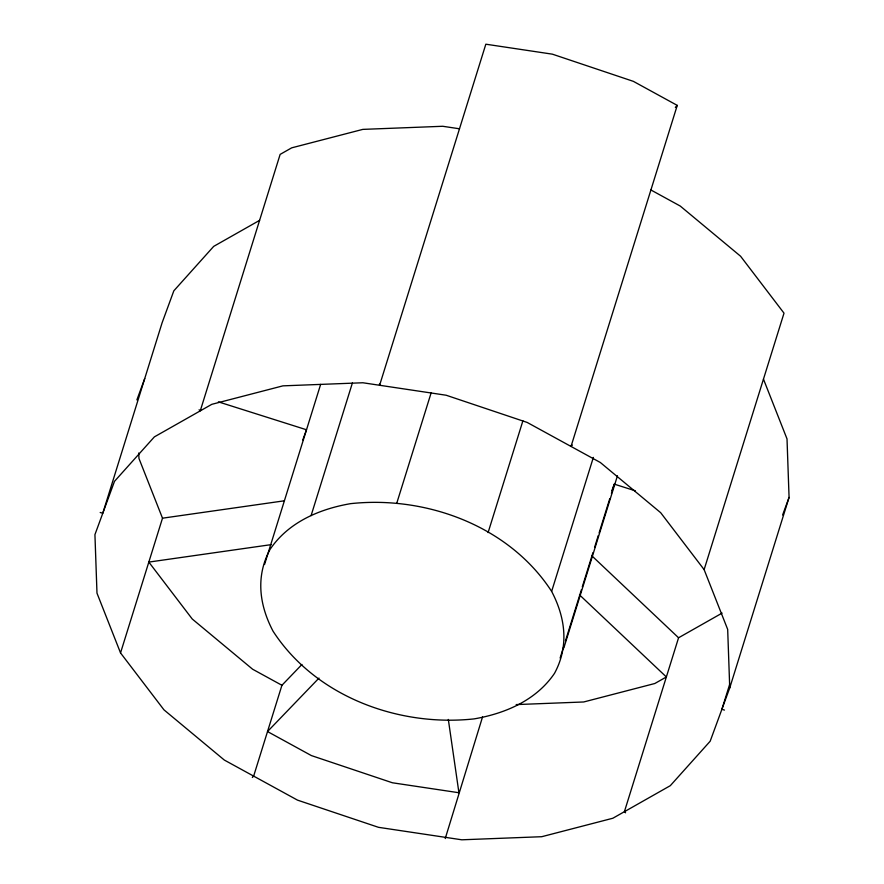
<?xml version="1.0" encoding="UTF-8"?>
<svg xmlns="http://www.w3.org/2000/svg" width="884" height="884" viewBox="0 0 884 884"><rect width="100%" height="100%" fill="white"/><g stroke="black" fill="none" stroke-linecap="round" stroke-linejoin="round"><path stroke-width="1.33" d="M763.467 379.126L787.014 438.895L789.069 497.416L729.742 687.918L710.172 741.223L670.304 785.677L612.855 818.241L541.737 836.706L461.813 839.8L378.507 827.325L297.51 800.13L224.337 760.063L163.971 709.852L120.533 652.922L162.501 518.19L138.954 458.431L138.755 452.984M264.548 564.5L320.649 384.374M311.091 515.604L352.418 382.905M301.952 664.481L281.93 685.277L253.642 776.108L252.327 777.478M396.706 503.383L431.127 392.894M488.09 532.588L522.908 420.795M482.542 716.935L445.238 838.54M379.435 384.021L379.612 385.269L485.835 44.2L552.389 54.167L633.386 81.361L677.255 105.384L571.02 446.453L572.335 445.083M551.638 591.396C509.283 526.024 426.254 495.46 350.55 503.659C319.378 509.029 288.449 522.256 270.15 549.24C255.531 576.191 259.178 604.755 273.034 631.165C315.378 696.526 398.408 727.09 474.111 718.891C505.294 713.521 536.223 700.305 554.522 673.321C569.13 646.359 565.495 617.806 551.638 591.396L593.374 457.393M560.125 658.061L563.815 646.204M565.451 640.933L581.462 589.551M582.28 586.91L592.954 552.655M594.589 547.384L598.28 535.527M599.109 532.897L609.772 498.642M611.419 493.371L614.292 484.145L635.331 490.808M563.859 647.873L617.463 475.758M722.117 613.098L678.569 637.773L624.402 811.689L625.574 812.794M729.742 687.918L727.676 629.397L704.128 569.627L784.009 313.157L740.571 256.227L680.216 206.027L650.9 189.972M729.698 684.238L721.896 709.277L724.46 710.084M136.887 399.899L144.733 378.551M302.77 439.956L306.505 429.768L218.381 401.866M611.949 490.498L614.292 484.145M782.616 515.007L789.069 497.416M675.343 107.362L677.255 105.384M318.991 678.094L267.52 731.554L311.378 755.577L392.386 782.771L458.929 792.738L448.321 719.432M259.598 220.359L213.696 246.382L173.828 290.825L162.103 322.782L102.765 513.284L100.201 512.466M162.501 518.19L283.676 500.897M271.366 544.61L148.832 562.091L192.259 619.021L252.625 669.232L281.93 685.277M516.179 704.592L583.705 701.973L654.812 683.509L666.37 676.967L579.506 594.866M459.492 128.788L442.74 126.279L362.805 129.384L291.698 147.838L280.14 154.391L200.259 410.861L199.088 409.756M591.705 555.682L678.569 637.773M704.128 569.627L660.691 512.709L600.335 462.498L527.162 422.43L446.166 395.236L362.86 382.761L282.924 385.855L211.817 404.319L154.368 436.884L114.5 481.327L94.931 534.632L96.986 593.164L120.533 652.922"/></g></svg>
